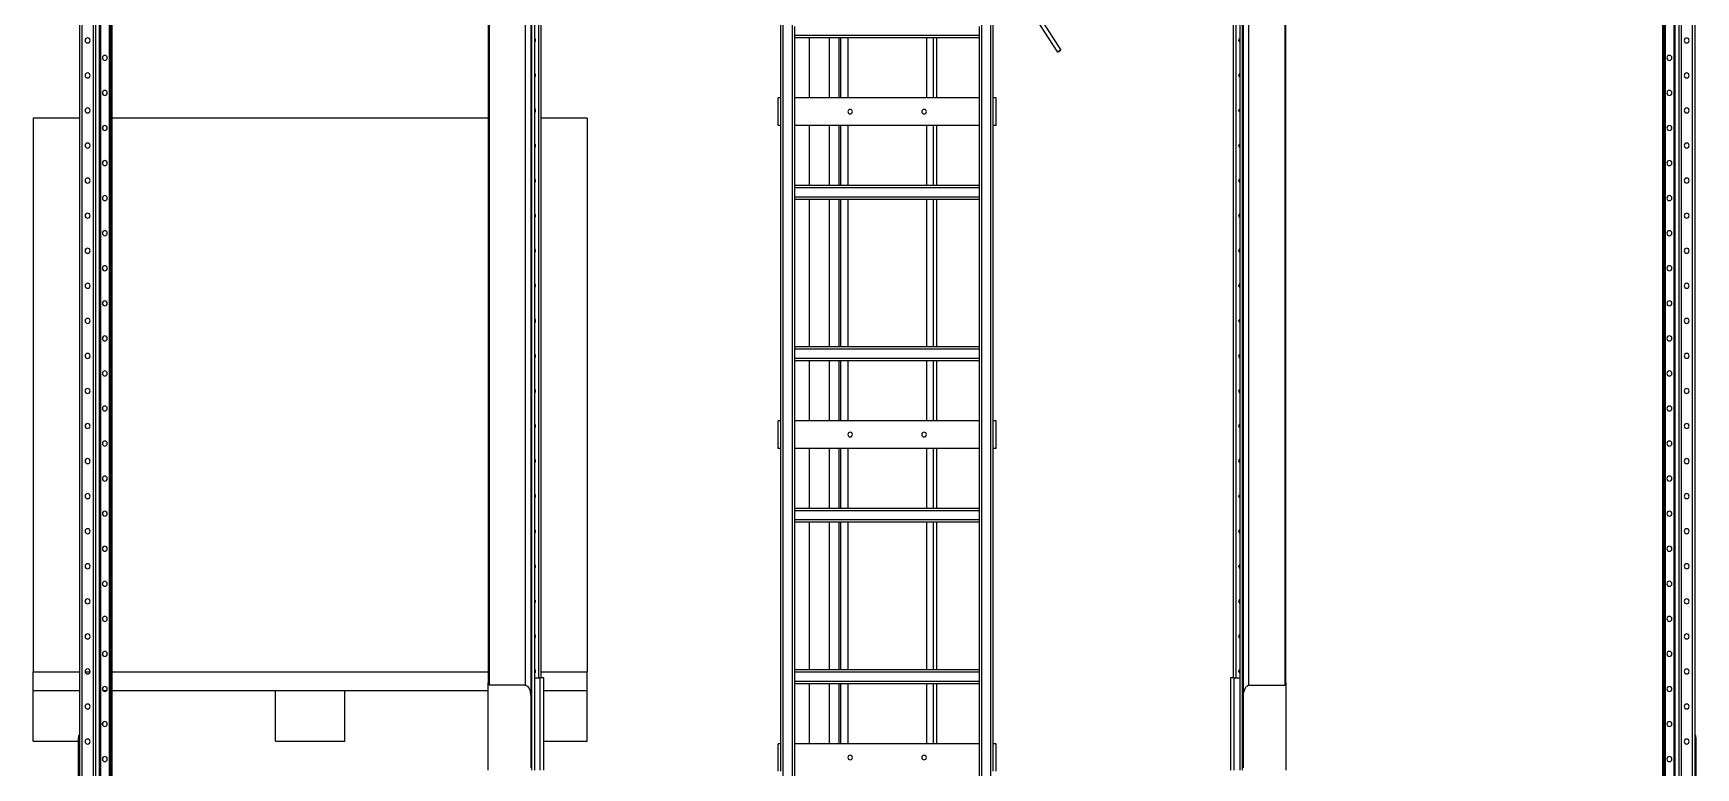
# Model space of a CAD drawing. Header units: millimetres. Extents: x 6622 to 532820, y 3370 to 359312.
# Drawn here: x 461300 to 464902, y 351813 to 353406 of the extents above; entities that cross this region are included whole.
import ezdxf

# ---------------------------------------------------------------- set-up
doc = ezdxf.new("R2010")
doc.units = ezdxf.units.MM

# ---------------------------------------------------------------- blocks, each defined once
blk = doc.blocks.new('A$C3E973D8C')
at = {"color": 2, "linetype": 'Continuous', "lineweight": 25}
for p, q in [((2711.5, 5744.1), (2711.5, 9719.7)), ((2714.1, 9721), (2714.1, 5749.3)), ((2619.5, 5560.1), (2619.5, 9397.1)), ((2622.1, 9397.1), (2622.1, 5565.3)), ((2634.1, 9397.1), (2634.1, 5744.1)), ((2614.1, 9297.1), (2614.1, 5560.1)), ((1625, 4197.5), (1625, 8927.5)), ((1645, 4197.5), (1645, 8927.5)), ((2055, 4197.5), (2055, 8927.5)), ((2075, 4197.5), (2075, 8927.5)), ((100, 8624.1), (100, 112.1)), ((105.5, 8624.1), (105.5, 112.1)), ((129.9, 8624.1), (129.9, 112.1)), ((134.6, 8624.1), (134.6, 112.1)), ((143.1, 8624.1), (143.1, 112.1)), ((145.7, 8624.1), (145.7, 112.1)), ((164.5, 8624.1), (164.5, 112.1)), ((167.5, 8624.1), (167.5, 112.1)), ((170, 8624.1), (170, 112.1)), ((2600, 8624.1), (2600, 5760.1)), ((2605.5, 8624.1), (2605.5, 5760.1)), ((3530, 8624.1), (3530, 112.1)), ((3532.5, 8624.1), (3532.5, 112.1)), ((3535.5, 8624.1), (3535.5, 112.1)), ((3554.3, 8624.1), (3554.3, 112.1)), ((3556.9, 8624.1), (3556.9, 112.1)), ((3565.4, 8624.1), (3565.4, 112.1)), ((3570.1, 8624.1), (3570.1, 112.1)), ((3594.5, 8624.1), (3594.5, 112.1)), ((3600, 8624.1), (3600, 112.1)), ((1620, 7017.6), (1620, 7657.5)), ((2080, 7017.6), (2080, 7657.5)), ((986, 5749.3), (986, 7610)), ((988.6, 7610), (988.6, 5744.1)), ((1066, 5744.1), (1066, 7610)), ((1078, 5565.3), (1078, 7610)), ((1080.6, 7610), (1080.6, 5560.1)), ((1086, 7610), (1086, 5560.1)), ((1094.5, 7610), (1094.5, 5760.1)), ((1100, 7610), (1100, 5760.1)), ((1511.5, 7179.4), (1473.6, 7121.2)), ((1480.3, 7116.8), (1519.2, 7176.5)), ((1650, 7152.5), (1650, 7172.5)), ((2050, 7152.5), (2050, 7172.5)), ((1650, 7152.5), (2050, 7152.5)), ((1650, 7147.6), (1650, 7152.5)), ((1650, 6827.6), (1650, 7147.6)), ((1650, 7147.6), (2050, 7147.6)), ((1742, 7017.6), (1742, 7147.6)), ((1750, 7147.6), (1750, 7017.6)), ((1765, 7147.6), (1765, 7017.6)), ((1935, 7147.6), (1935, 7017.6)), ((1950, 7017.6), (1950, 7147.6)), ((1954, 7017.6), (1954, 7147.6)), ((1975, 7017.6), (1975, 7147.6)), ((2019, 7147.6), (2019, 7017.6)), ((2050, 7147.6), (2050, 7152.5)), ((2050, 6827.6), (2050, 7147.6)), ((1614, 6957.6), (1614, 7017.6)), ((1614, 7017.6), (1620, 7017.6)), ((1620, 6957.6), (1620, 7017.6)), ((1650, 7017.6), (2050, 7017.6)), ((2080, 6957.6), (2080, 7017.6)), ((2080, 7017.6), (2086, 7017.6)), ((2086, 6957.6), (2086, 7017.6)), ((1614, 6957.6), (1620, 6957.6)), ((1620, 6317.5), (1620, 6957.6)), ((1650, 6957.6), (2050, 6957.6)), ((1742, 6827.6), (1742, 6957.6)), ((1750, 6957.6), (1750, 6827.6)), ((1765, 6957.6), (1765, 6827.6)), ((1935, 6957.6), (1935, 6827.6)), ((1950, 6827.6), (1950, 6957.6)), ((1954, 6827.6), (1954, 6957.6)), ((1975, 6827.6), (1975, 6957.6)), ((2019, 6957.6), (2019, 6827.6)), ((2080, 6957.6), (2086, 6957.6)), ((2080, 6317.5), (2080, 6957.6)), ((2500, 6973.1), (2600, 6973.1)), ((2500, 6973.1), (2500, 5773.1)), ((2714.1, 6973.1), (3530, 6973.1)), ((3600, 6973.1), (3700, 6973.1)), ((3700, 6973.1), (3700, 5773.1)), ((1650, 6822.5), (1650, 6827.6)), ((1650, 6827.6), (2050, 6827.6)), ((1650, 6822.5), (2050, 6822.5)), ((1650, 6802.5), (1650, 6822.5)), ((2050, 6822.5), (2050, 6827.6)), ((2050, 6802.5), (2050, 6822.5)), ((1650, 6797.5), (1650, 6802.5)), ((1650, 6802.5), (2050, 6802.5)), ((1650, 6477.6), (1650, 6797.5)), ((1650, 6797.5), (2050, 6797.5)), ((1742, 6477.6), (1742, 6797.5)), ((1750, 6797.5), (1750, 6477.6)), ((1765, 6797.5), (1765, 6477.6)), ((1935, 6797.5), (1935, 6477.6)), ((1950, 6477.6), (1950, 6797.5)), ((1954, 6477.6), (1954, 6797.5)), ((1975, 6477.6), (1975, 6797.5)), ((2019, 6797.5), (2019, 6477.6)), ((2050, 6797.5), (2050, 6802.5)), ((2050, 6477.6), (2050, 6797.5)), ((1650, 6477.6), (2050, 6477.6)), ((1650, 6472.6), (1650, 6477.6)), ((1650, 6452.6), (1650, 6472.6)), ((1650, 6472.6), (2050, 6472.6)), ((1650, 6452.6), (2050, 6452.6)), ((1650, 6447.5), (1650, 6452.6)), ((2050, 6472.6), (2050, 6477.6)), ((2050, 6452.6), (2050, 6472.6)), ((2050, 6447.5), (2050, 6452.6)), ((1650, 6127.6), (1650, 6447.5)), ((1650, 6447.5), (2050, 6447.5)), ((1742, 6317.5), (1742, 6447.5)), ((1750, 6447.5), (1750, 6317.5)), ((1765, 6447.5), (1765, 6317.5)), ((1935, 6447.5), (1935, 6317.5)), ((1950, 6317.5), (1950, 6447.5)), ((1954, 6317.5), (1954, 6447.5)), ((1975, 6317.5), (1975, 6447.5)), ((2019, 6447.5), (2019, 6317.5)), ((2050, 6127.6), (2050, 6447.5)), ((1614, 6257.5), (1614, 6317.5)), ((1614, 6317.5), (1620, 6317.5)), ((1620, 6257.5), (1620, 6317.5)), ((1650, 6317.5), (2050, 6317.5)), ((2080, 6257.5), (2080, 6317.5)), ((2080, 6317.5), (2086, 6317.5)), ((2086, 6257.5), (2086, 6317.5)), ((1614, 6257.5), (1620, 6257.5)), ((1620, 5617.5), (1620, 6257.5)), ((1650, 6257.5), (2050, 6257.5)), ((1742, 6127.6), (1742, 6257.5)), ((1750, 6257.5), (1750, 6127.6)), ((1765, 6257.5), (1765, 6127.6)), ((1935, 6257.5), (1935, 6127.6)), ((1950, 6127.6), (1950, 6257.5)), ((1954, 6127.6), (1954, 6257.5)), ((1975, 6127.6), (1975, 6257.5)), ((2019, 6257.5), (2019, 6127.6)), ((2080, 6257.5), (2086, 6257.5)), ((2080, 5617.5), (2080, 6257.5)), ((1650, 6122.6), (1650, 6127.6)), ((1650, 6127.6), (2050, 6127.6)), ((2050, 6122.6), (2050, 6127.6)), ((1650, 6122.6), (2050, 6122.6)), ((1650, 6102.6), (1650, 6122.6)), ((1650, 6102.6), (2050, 6102.6)), ((1650, 6097.6), (1650, 6102.6)), ((1650, 5777.5), (1650, 6097.6)), ((1650, 6097.6), (2050, 6097.6)), ((1742, 5777.5), (1742, 6097.6)), ((1750, 6097.6), (1750, 5777.5)), ((1765, 6097.6), (1765, 5777.5)), ((1935, 6097.6), (1935, 5777.5)), ((1950, 5777.5), (1950, 6097.6)), ((1954, 5777.5), (1954, 6097.6)), ((1975, 5777.5), (1975, 6097.6)), ((2019, 6097.6), (2019, 5777.5)), ((2050, 6102.6), (2050, 6122.6)), ((2050, 6097.6), (2050, 6102.6)), ((2050, 5777.5), (2050, 6097.6)), ((1650, 5777.5), (2050, 5777.5)), ((1650, 5772.6), (1650, 5777.5)), ((1650, 5772.6), (2050, 5772.6)), ((1650, 5752.6), (1650, 5772.6)), ((2050, 5772.6), (2050, 5777.5)), ((2050, 5752.6), (2050, 5772.6)), ((2500, 5733.1), (2500, 5773.1)), ((2600, 5773.1), (2500, 5773.1)), ((2614.1, 5773.1), (2612.4, 5773.1)), ((3530, 5773.1), (2714.1, 5773.1)), ((3587.6, 5773.1), (3577, 5773.1)), ((3700, 5773.1), (3600, 5773.1)), ((3700, 5733.1), (3700, 5773.1)), ((986, 5749.3), (986, 5560.1)), ((1066, 5744.1), (988.6, 5744.1)), ((1098, 5760.1), (1086, 5760.1)), ((1098, 5560.1), (1098, 5760.1)), ((1098, 5760.1), (1106, 5760.1)), ((1106, 5760.1), (1106, 5560.1)), ((1650, 5752.6), (2050, 5752.6)), ((1650, 5747.6), (1650, 5752.6)), ((1650, 5427.5), (1650, 5747.6)), ((1650, 5747.6), (2050, 5747.6)), ((1742, 5617.5), (1742, 5747.6)), ((1750, 5747.6), (1750, 5617.5)), ((1765, 5747.6), (1765, 5617.5)), ((1935, 5747.6), (1935, 5617.5)), ((1950, 5617.5), (1950, 5747.6)), ((1954, 5617.5), (1954, 5747.6)), ((1975, 5617.5), (1975, 5747.6)), ((2019, 5747.6), (2019, 5617.5)), ((2050, 5747.6), (2050, 5752.6)), ((2050, 5427.5), (2050, 5747.6)), ((2594.1, 5733.1), (2500, 5733.1)), ((2500, 5623.1), (2500, 5733.1)), ((2594.1, 5560.1), (2594.1, 5760.1)), ((2594.1, 5760.1), (2602.1, 5760.1)), ((2602.1, 5760.1), (2602.1, 5560.1)), ((2614.1, 5760.1), (2602.1, 5760.1)), ((2634.1, 5744.1), (2711.5, 5744.1)), ((2714.1, 5560.1), (2714.1, 5749.3)), ((3530, 5733.1), (2714.1, 5733.1)), ((3175, 5733.1), (3025, 5733.1)), ((3025, 5623.1), (3025, 5733.1)), ((3175, 5623.1), (3175, 5733.1)), ((3549.4, 5733.1), (3540.4, 5733.1)), ((3700, 5733.1), (3600, 5733.1)), ((3700, 5623.1), (3700, 5733.1)), ((3550, 5658.3), (3550, 5661.9)), ((98, 5630.6), (98, 5635.6)), ((98, 5635.6), (100, 5635.6)), ((98, 5630.6), (98, 5495.6)), ((100, 5630.6), (98, 5630.6)), ((2594.1, 5623.1), (2500, 5623.1)), ((3175, 5623.1), (3025, 5623.1)), ((3600, 5635.6), (3602, 5635.6)), ((3602, 5630.6), (3600, 5630.6)), ((3602, 5635.6), (3602, 5630.6)), ((3602, 5495.6), (3602, 5630.6)), ((3700, 5623.1), (3602, 5623.1)), ((1614, 5557.6), (1614, 5617.5)), ((1614, 5617.5), (1620, 5617.5)), ((1620, 5557.6), (1620, 5617.5)), ((1650, 5617.5), (2050, 5617.5)), ((2080, 5617.5), (2086, 5617.5)), ((2080, 5557.6), (2080, 5617.5)), ((2086, 5557.6), (2086, 5617.5))]:
    blk.add_line(p, q, dxfattribs=at)
at = {"color": 2, "linetype": 'Continuous', "lineweight": 25, "flags": 128}
blk.add_lwpolyline([(1473.6, 7121.2), (1473.8, 7121.2), (1474.3, 7120.9), (1475, 7120.5), (1475.9, 7120), (1476.9, 7119.4), (1477.9, 7118.7), (1478.8, 7118.1), (1479.5, 7117.6), (1480, 7117.1), (1480.3, 7116.9), (1480.2, 7116.8), (1479.9, 7116.9), (1479.3, 7117.2), (1478.5, 7117.7), (1477.5, 7118.3), (1476.5, 7118.9), (1475.6, 7119.6), (1474.7, 7120.2), (1474.1, 7120.7), (1473.7, 7121), (1473.6, 7121.2)], dxfattribs=at)
at = {"color": 2, "linetype": 'Continuous', "lineweight": 25}
for centre, radius in [((117.7, 7142.1), 5.4), ((3582.3, 7142.1), 5.4), ((155.1, 7104.1), 5.4), ((3544.9, 7104.1), 5.4), ((117.7, 7066.1), 5.4), ((3582.3, 7066.1), 5.4), ((155.1, 7028.1), 5.4), ((3544.9, 7028.1), 5.4), ((117.7, 6990.1), 5.4), ((1770, 6987.6), 5), ((1930, 6987.6), 5), ((3582.3, 6990.1), 5.4), ((155.1, 6952.1), 5.4), ((3544.9, 6952.1), 5.4), ((117.7, 6914.1), 5.4), ((3582.3, 6914.1), 5.4), ((155.1, 6876.1), 5.4), ((3544.9, 6876.1), 5.4), ((117.7, 6838.1), 5.4), ((3582.3, 6838.1), 5.4), ((155.1, 6800.1), 5.4), ((3544.9, 6800.1), 5.4), ((117.7, 6762.1), 5.4), ((3582.3, 6762.1), 5.4), ((155.1, 6724.1), 5.4), ((3544.9, 6724.1), 5.4), ((117.7, 6686.1), 5.4), ((3582.3, 6686.1), 5.4), ((155.1, 6648.1), 5.4), ((3544.9, 6648.1), 5.4), ((117.7, 6610.1), 5.4), ((3582.3, 6610.1), 5.4), ((155.1, 6572.1), 5.4), ((3544.9, 6572.1), 5.4), ((117.7, 6534.1), 5.4), ((3582.3, 6534.1), 5.4), ((155.1, 6496.1), 5.4), ((3544.9, 6496.1), 5.4), ((117.7, 6458.1), 5.4), ((3582.3, 6458.1), 5.4), ((155.1, 6420.1), 5.4), ((3544.9, 6420.1), 5.4), ((117.7, 6382.1), 5.4), ((3582.3, 6382.1), 5.4), ((155.1, 6344.1), 5.4), ((3544.9, 6344.1), 5.4), ((117.7, 6306.1), 5.4), ((3582.3, 6306.1), 5.4), ((155.1, 6268.1), 5.4), ((1770, 6287.6), 5), ((1930, 6287.6), 5), ((3544.9, 6268.1), 5.4), ((117.7, 6230.1), 5.4), ((3582.3, 6230.1), 5.4), ((155.1, 6192.1), 5.4), ((3544.9, 6192.1), 5.4), ((117.7, 6154.1), 5.4), ((3582.3, 6154.1), 5.4), ((155.1, 6116.1), 5.4), ((3544.9, 6116.1), 5.4), ((117.7, 6078.1), 5.4), ((3582.3, 6078.1), 5.4), ((155.1, 6040.1), 5.4), ((3544.9, 6040.1), 5.4), ((117.7, 6002.1), 5.4), ((3582.3, 6002.1), 5.4), ((155.1, 5964.1), 5.4), ((3544.9, 5964.1), 5.4), ((117.7, 5926.1), 5.4), ((3582.3, 5926.1), 5.4), ((155.1, 5888.1), 5.4), ((3544.9, 5888.1), 5.4), ((117.7, 5850.1), 5.4), ((3582.3, 5850.1), 5.4), ((155.1, 5812.1), 5.4), ((3544.9, 5812.1), 5.4), ((117.7, 5774.1), 5.4), ((3582.3, 5774.1), 5.4), ((155.1, 5736.1), 5.4), ((3544.9, 5736.1), 5.4), ((117.7, 5698.1), 5.4), ((3582.3, 5698.1), 5.4), ((155.1, 5660.1), 5.4), ((3544.9, 5660.1), 5.4), ((117.7, 5622.1), 5.4), ((3582.3, 5622.1), 5.4), ((155.1, 5584.1), 5.4), ((1770, 5587.6), 5), ((1930, 5587.6), 5), ((3544.9, 5584.1), 5.4)]:
    blk.add_circle(centre, radius, dxfattribs=at)
for centre, start, end in [((1082.3, 7142.1), 313.3625, 46.6375), ((2617.7, 7142.1), 132.045, 227.955), ((1082.3, 7066.1), 313.3625, 46.6375), ((2617.7, 7066.1), 132.045, 227.955), ((1082.3, 6990.1), 313.3625, 46.6375), ((2617.7, 6990.1), 132.045, 227.955), ((1082.3, 6914.1), 313.3625, 46.6375), ((2617.7, 6914.1), 132.045, 227.955), ((1082.3, 6838.1), 313.3625, 46.6375), ((2617.7, 6838.1), 132.045, 227.955), ((1082.3, 6762.1), 313.3625, 46.6375), ((2617.7, 6762.1), 132.045, 227.955), ((1082.3, 6686.1), 313.3625, 46.6375), ((2617.7, 6686.1), 132.045, 227.955), ((1082.3, 6610.1), 313.3625, 46.6375), ((2617.7, 6610.1), 132.045, 227.955), ((1082.3, 6534.1), 313.3625, 46.6375), ((2617.7, 6534.1), 132.045, 227.955), ((1082.3, 6458.1), 313.3625, 46.6375), ((2617.7, 6458.1), 132.045, 227.955), ((1082.3, 6382.1), 313.3625, 46.6375), ((2617.7, 6382.1), 132.045, 227.955), ((1082.3, 6306.1), 313.3625, 46.6375), ((2617.7, 6306.1), 132.045, 227.955), ((1082.3, 6230.1), 313.3625, 46.6375), ((2617.7, 6230.1), 132.045, 227.955), ((1082.3, 6154.1), 313.3625, 46.6375), ((2617.7, 6154.1), 132.045, 227.955), ((1082.3, 6078.1), 313.3625, 46.6375), ((2617.7, 6078.1), 132.045, 227.955), ((1082.3, 6002.1), 313.3625, 46.6375), ((2617.7, 6002.1), 132.045, 227.955), ((1082.3, 5926.1), 313.3625, 46.6375), ((2617.7, 5926.1), 132.045, 227.955), ((1082.3, 5850.1), 313.3625, 46.6375), ((2617.7, 5850.1), 132.045, 227.955), ((1082.3, 5774.1), 313.3625, 46.6375), ((2617.7, 5774.1), 132.045, 227.955)]:
    blk.add_arc(centre, 5.4, start, end, dxfattribs=at)
for centre, major_axis, start_param, end_param in [((988.6, 5749.3), (0, -5.2), 4.712389, 6.283185), ((1066, 5720.1), (0, 24), 4.712389, 6.283185), ((2634.1, 5720.1), (0, 24), 0, 1.570796), ((2711.5, 5749.3), (0, -5.2), 0, 1.570796)]:
    blk.add_ellipse(centre, major_axis=major_axis, ratio=0.5, start_param=start_param, end_param=end_param, dxfattribs=at)

msp = doc.modelspace()

# ---------------------------------------------------------------- block references
at = {"extrusion": (0, 0, -1), "zscale": -1}
msp.add_blockref('A$C3E973D8C', (-465000, 346248.121), dxfattribs=at)

doc.saveas('drawing.dxf')
